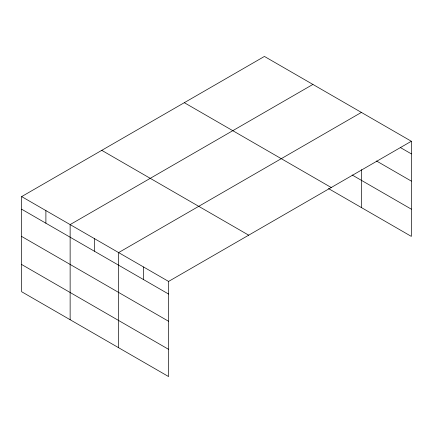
<?xml version="1.0" encoding="UTF-8"?>
<svg xmlns="http://www.w3.org/2000/svg" width="433" height="433" viewBox="0 0 433 433"><rect width="100%" height="100%" fill="white"/><g stroke="black" fill="none" stroke-linecap="round" stroke-linejoin="round"><path stroke-width="0.65" d="M411.35 141.261L264.422 56.436L21.65 196.598L21.65 291.739L168.578 376.564L168.578 281.428L411.35 141.261L411.35 236.402L328.495 188.566M312.907 84.43L70.135 224.592L70.135 319.727M361.393 112.423L118.62 252.585L118.62 347.721M400.314 147.507L411.35 153.883M376.499 160.989L411.35 181.113M352.159 174.997L411.35 209.171M184.306 102.691L331.234 187.516M101.766 150.343L248.694 235.173M21.65 196.598L168.578 281.428M21.65 209.215L168.578 294.045M21.65 236.45L168.578 321.275M21.65 264.503L168.578 349.334M361.393 169.639L361.393 207.559M143.599 267.004L143.599 279.626M94.378 238.588L94.378 251.205M45.893 210.595L45.893 223.212"/></g></svg>
